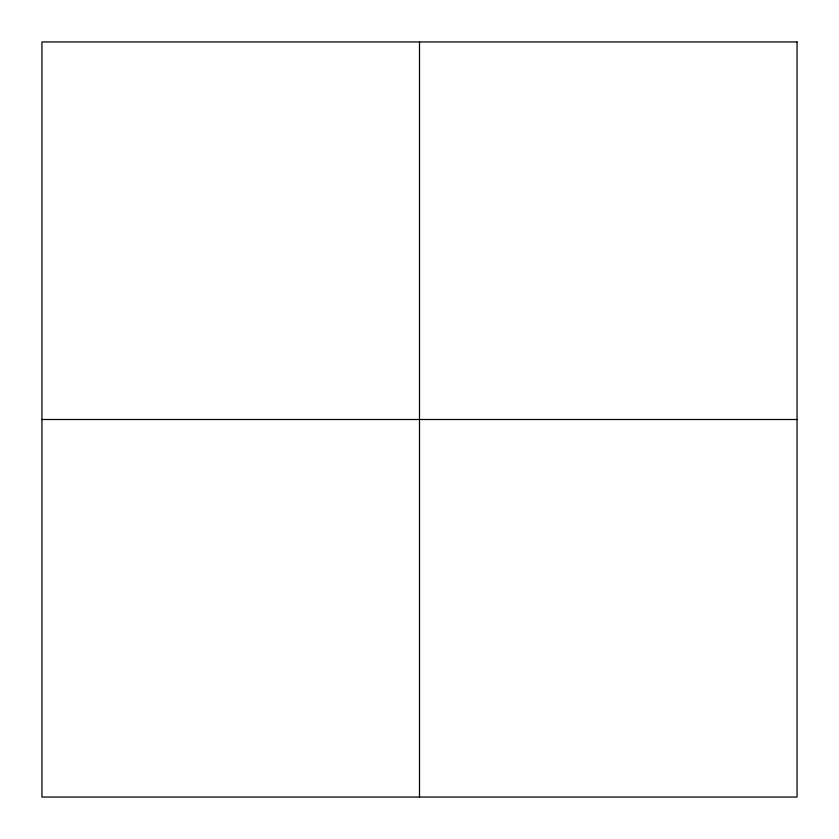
<?xml version="1.0" encoding="UTF-8"?>
<svg xmlns="http://www.w3.org/2000/svg" width="839" height="839" viewBox="0 0 839 839"><rect width="100%" height="100%" fill="white"/><g stroke="black" fill="none" stroke-linecap="round" stroke-linejoin="round"><path stroke-width="1.26" d="M41.95 419.5L797.05 419.5M419.5 41.95L419.5 797.05M797.05 41.95L41.95 41.95L41.95 797.05L797.05 797.05L797.05 41.95"/></g></svg>
